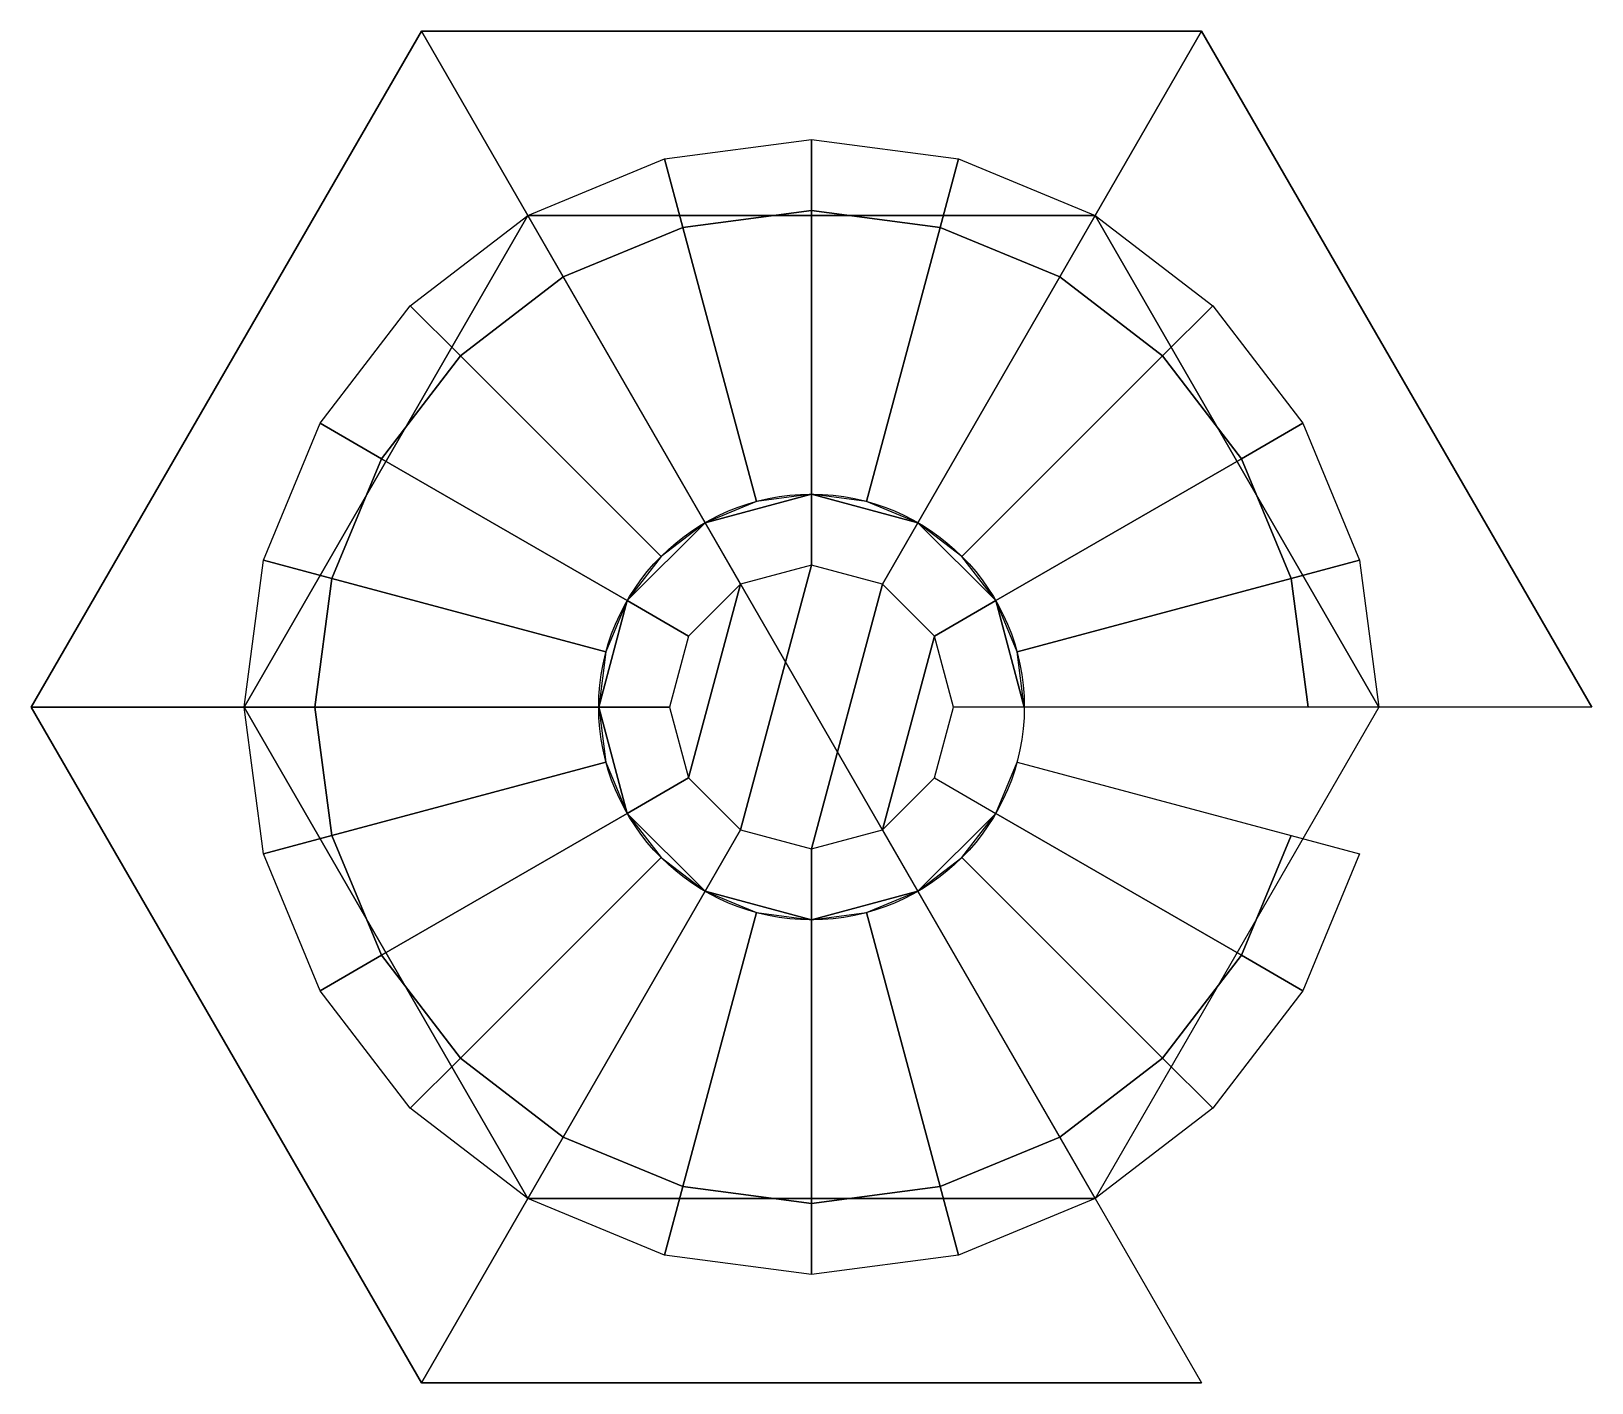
# Model space of a CAD drawing. Extents: x -11 to 11, y -9.5 to 9.5.
import ezdxf

# ---------------------------------------------------------------- set-up
doc = ezdxf.new("R2010")
doc.units = 0
doc.header["$MEASUREMENT"] = 0
doc.layers.add('ROSCA', color=254, linetype='CONTINUOUS')
doc.layers.add('SAPATA', color=250, linetype='CONTINUOUS')

msp = doc.modelspace()

# ---------------------------------------------------------------- linework, layer by layer
at = {"layer": 'ROSCA'}
for points in [[(0, 2, 23.8), (-1, 1.732, 23.8), (-1.732, -1, 23.8), (-1, -1.732, 23.8)], [(0, 2, 23.8), (-1, -1.732, 23.8), (0, -2, 23.8), (1, 1.732, 23.8)], [(-1, 1.732, 23.8), (-1.732, 1, 23.8), (-2, 0, 23.8), (-1.732, -1, 23.8)], [(1, 1.732, 23.8), (0, -2, 23.8), (1, -1.732, 23.8), (1.732, 1, 23.8)], [(1.732, 1, 23.8), (1, -1.732, 23.8), (1.732, -1, 23.8), (2, 0, 23.8)]]:
    msp.add_3dface(points, dxfattribs=at)
at = {"layer": 'SAPATA'}
msp.add_circle((0, 0, 8.5), 3, dxfattribs=at)
for points in [[(4, -6.928), (-4, -6.928), (-8, 0), (-4, 6.928)], [(4, -6.928), (-4, 6.928), (4, 6.928), (8, 0)]]:
    msp.add_3dface(points, dxfattribs=at)

# ---------------------------------------------------------------- meshes
at = {"layer": 'ROSCA'}
mesh = msp.add_polymesh((2, 12), dxfattribs=dict(at, n_close=True))
for k, corner in enumerate([(2, 0, 23.8), (1.732, 1, 23.8), (1, 1.732, 23.8), (0, 2, 23.8), (-1, 1.732, 23.8), (-1.732, 1, 23.8), (-2, 0, 23.8), (-1.732, -1, 23.8), (-1, -1.732, 23.8), (0, -2, 23.8), (1, -1.732, 23.8), (1.732, -1, 23.8), (3, 0, 23.5), (2.598, 1.5, 23.5), (1.5, 2.598, 23.5), (0, 3, 23.5), (-1.5, 2.598, 23.5), (-2.598, 1.5, 23.5), (-3, 0, 23.5), (-2.598, -1.5, 23.5), (-1.5, -2.598, 23.5), (0, -3, 23.5), (1.5, -2.598, 23.5), (2.598, -1.5, 23.5)]):
    mesh.set_mesh_vertex(divmod(k, 12), corner)
mesh = msp.add_polymesh((2, 12), dxfattribs=dict(at, n_close=True))
for k, corner in enumerate([(3, 0, 23.5), (2.598, 1.5, 23.5), (1.5, 2.598, 23.5), (0, 3, 23.5), (-1.5, 2.598, 23.5), (-2.598, 1.5, 23.5), (-3, 0, 23.5), (-2.598, -1.5, 23.5), (-1.5, -2.598, 23.5), (0, -3, 23.5), (1.5, -2.598, 23.5), (2.598, -1.5, 23.5), (3, 0, 8.5), (2.598, 1.5, 8.5), (1.5, 2.598, 8.5), (0, 3, 8.5), (-1.5, 2.598, 8.5), (-2.598, 1.5, 8.5), (-3, 0, 8.5), (-2.598, -1.5, 8.5), (-1.5, -2.598, 8.5), (0, -3, 8.5), (1.5, -2.598, 8.5), (2.598, -1.5, 8.5)]):
    mesh.set_mesh_vertex(divmod(k, 12), corner)
at = {"layer": 'SAPATA'}
mesh = msp.add_polymesh((2, 6), dxfattribs=dict(at, n_close=True))
for k, corner in enumerate([(11, 0, 5.8), (5.5, 9.526, 5.8), (-5.5, 9.526, 5.8), (-11, 0, 5.8), (-5.5, -9.526, 5.8), (5.5, -9.526, 5.8), (11, 0, 0.6), (5.5, 9.526, 0.6), (-5.5, 9.526, 0.6), (-11, 0, 0.6), (-5.5, -9.526, 0.6), (5.5, -9.526, 0.6)]):
    mesh.set_mesh_vertex(divmod(k, 6), corner)
mesh = msp.add_polymesh((2, 6), dxfattribs=dict(at, n_close=True))
for k, corner in enumerate([(8, 0, 5.8), (4, 6.928, 5.8), (-4, 6.928, 5.8), (-8, 0, 5.8), (-4, -6.928, 5.8), (4, -6.928, 5.8), (11, 0, 5.8), (5.5, 9.526, 5.8), (-5.5, 9.526, 5.8), (-11, 0, 5.8), (-5.5, -9.526, 5.8), (5.5, -9.526, 5.8)]):
    mesh.set_mesh_vertex(divmod(k, 6), corner)
mesh = msp.add_polymesh((2, 6), dxfattribs=dict(at, n_close=True))
for k, corner in enumerate([(8, 0, 0.3), (4, 6.928, 0.3), (-4, 6.928, 0.3), (-8, 0, 0.3), (-4, -6.928, 0.3), (4, -6.928, 0.3), (11, 0, 0.6), (5.5, 9.526, 0.6), (-5.5, 9.526, 0.6), (-11, 0, 0.6), (-5.5, -9.526, 0.6), (5.5, -9.526, 0.6)]):
    mesh.set_mesh_vertex(divmod(k, 6), corner)
mesh = msp.add_polymesh((2, 24), dxfattribs=dict(at, n_close=True))
for k, corner in enumerate([(7, 0, 8.5), (6.761, 1.812, 8.5), (6.062, 3.5, 8.5), (4.95, 4.95, 8.5), (3.5, 6.062, 8.5), (1.812, 6.761, 8.5), (0, 7, 8.5), (-1.812, 6.761, 8.5), (-3.5, 6.062, 8.5), (-4.95, 4.95, 8.5), (-6.062, 3.5, 8.5), (-6.761, 1.812, 8.5), (-7, 0, 8.5), (-6.761, -1.812, 8.5), (-6.062, -3.5, 8.5), (-4.95, -4.95, 8.5), (-3.5, -6.062, 8.5), (-1.812, -6.761, 8.5), (0, -7, 8.5), (1.812, -6.761, 8.5), (3.5, -6.062, 8.5), (4.95, -4.95, 8.5), (6.062, -3.5, 8.5), (6.761, -1.812, 8.5), (8, 0, 5.8), (7.727, 2.071, 5.8), (6.928, 4, 5.8), (5.657, 5.657, 5.8), (4, 6.928, 5.8), (2.071, 7.727, 5.8), (0, 8, 5.8), (-2.071, 7.727, 5.8), (-4, 6.928, 5.8), (-5.657, 5.657, 5.8), (-6.928, 4, 5.8), (-7.727, 2.071, 5.8), (-8, 0, 5.8), (-7.727, -2.071, 5.8), (-6.928, -4, 5.8), (-5.657, -5.657, 5.8), (-4, -6.928, 5.8), (-2.071, -7.727, 5.8), (0, -8, 5.8), (2.071, -7.727, 5.8), (4, -6.928, 5.8), (5.657, -5.657, 5.8), (6.928, -4, 5.8), (7.727, -2.071, 5.8)]):
    mesh.set_mesh_vertex(divmod(k, 24), corner)
mesh = msp.add_polymesh((2, 6), dxfattribs=dict(at, n_close=True))
for k, corner in enumerate([(8, 0, 0.3), (4, 6.928, 0.3), (-4, 6.928, 0.3), (-8, 0, 0.3), (-4, -6.928, 0.3), (4, -6.928, 0.3), (8, 0), (4, 6.928), (-4, 6.928), (-8, 0), (-4, -6.928), (4, -6.928)]):
    mesh.set_mesh_vertex(divmod(k, 6), corner)
mesh = msp.add_polymesh((2, 24), dxfattribs=dict(at, n_close=True))
for k, corner in enumerate([(3, 0, 8.5), (2.898, 0.776, 8.5), (2.598, 1.5, 8.5), (2.121, 2.121, 8.5), (1.5, 2.598, 8.5), (0.776, 2.898, 8.5), (0, 3, 8.5), (-0.776, 2.898, 8.5), (-1.5, 2.598, 8.5), (-2.121, 2.121, 8.5), (-2.598, 1.5, 8.5), (-2.898, 0.776, 8.5), (-3, 0, 8.5), (-2.898, -0.776, 8.5), (-2.598, -1.5, 8.5), (-2.121, -2.121, 8.5), (-1.5, -2.598, 8.5), (-0.776, -2.898, 8.5), (0, -3, 8.5), (0.776, -2.898, 8.5), (1.5, -2.598, 8.5), (2.121, -2.121, 8.5), (2.598, -1.5, 8.5), (2.898, -0.776, 8.5), (7, 0, 8.5), (6.761, 1.812, 8.5), (6.062, 3.5, 8.5), (4.95, 4.95, 8.5), (3.5, 6.062, 8.5), (1.812, 6.761, 8.5), (0, 7, 8.5), (-1.812, 6.761, 8.5), (-3.5, 6.062, 8.5), (-4.95, 4.95, 8.5), (-6.062, 3.5, 8.5), (-6.761, 1.812, 8.5), (-7, 0, 8.5), (-6.761, -1.812, 8.5), (-6.062, -3.5, 8.5), (-4.95, -4.95, 8.5), (-3.5, -6.062, 8.5), (-1.812, -6.761, 8.5), (0, -7, 8.5), (1.812, -6.761, 8.5), (3.5, -6.062, 8.5), (4.95, -4.95, 8.5), (6.062, -3.5, 8.5), (6.761, -1.812, 8.5)]):
    mesh.set_mesh_vertex(divmod(k, 24), corner)

doc.saveas('drawing.dxf')
